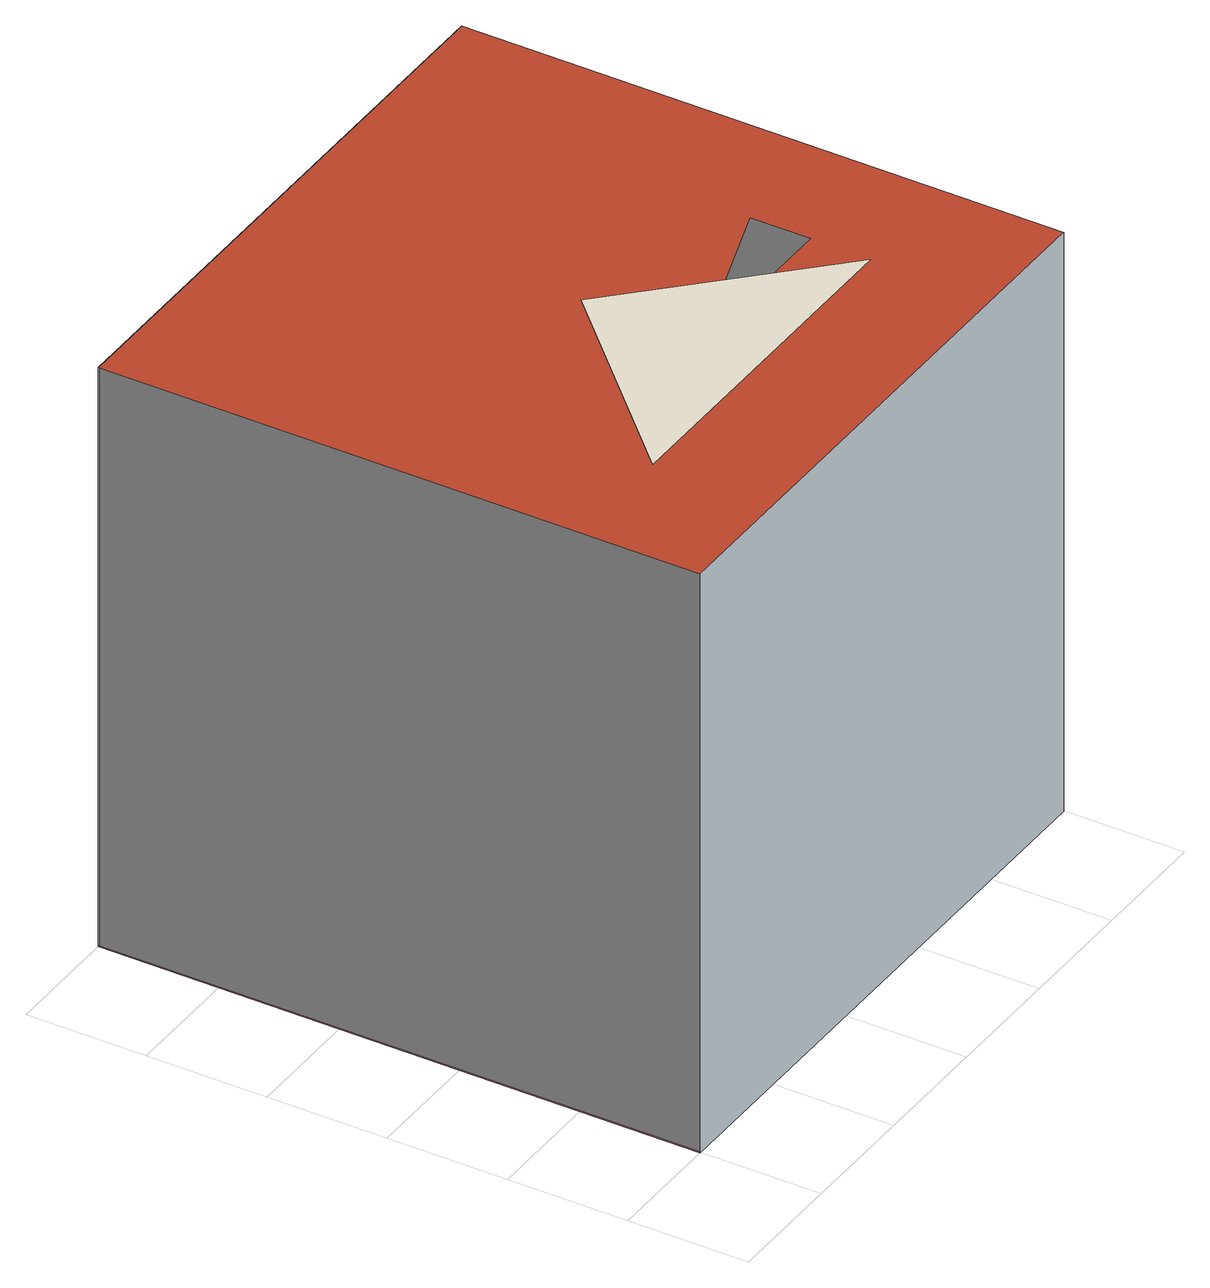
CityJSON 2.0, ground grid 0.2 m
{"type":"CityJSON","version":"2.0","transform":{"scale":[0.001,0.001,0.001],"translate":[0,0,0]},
"CityObjects":{
"object1":{"type":"GenericCityObject","geometry":[{"type":"MultiSurface","lod":"1","boundaries":[[[0,1,2,3],[4,5,6],[7,8,9]],[[10,11,12,13]],[[10,13,1,0]],[[13,12,2,1]],[[12,11,3,2]],[[11,10,0,3]],[[6,5,4]]],"semantics":{"surfaces":[{"type":"RoofSurface"},{"type":"GroundSurface"},{"type":"WallSurface","on_footprint_edge":true},{"type":"WallSurface","on_footprint_edge":false}],"values":[0,0,null,1,2,1,3]}}]}
},
"vertices":[
[0,0,1000],[1000,0,1000],[1000,1000,1000],[0,1000,1000],[500,500,1000],[800,200,1000],[200,200,1000],[800,400,1000],[800,300,1000],[500,300,1000],[0,0,0],[0,1000,0],[1000,1000,0],[1000,0,0]
]}
